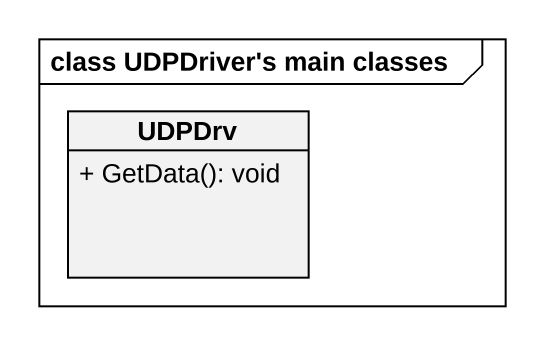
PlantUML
@startuml
mainframe class UDPDriver's main classes
hide circle
hide empty members
skinparam classAttributeIconSize 0
class UDPDrv {
  + GetData(): void
}
@enduml
